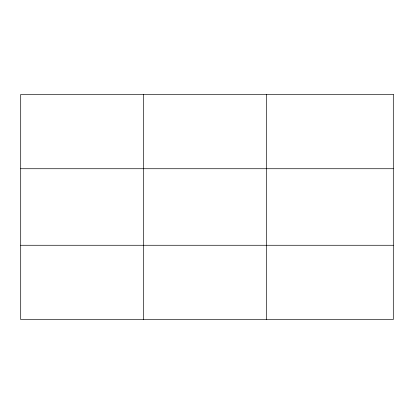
<?xml version="1.0" encoding="UTF-8"?>
<svg xmlns="http://www.w3.org/2000/svg" width="414" height="414" viewBox="0 0 414 414"><rect width="100%" height="100%" fill="white"/><g stroke="black" fill="none" stroke-linecap="round" stroke-linejoin="round"><path stroke-width="0.62" d="M143.658 94.449L143.658 319.551M266.616 94.449L266.616 319.551M20.7 168.731L393.3 168.731M20.7 245.269L393.3 245.269M393.3 94.449L393.3 319.551L20.7 319.551L20.7 94.449L393.3 94.449"/></g></svg>
